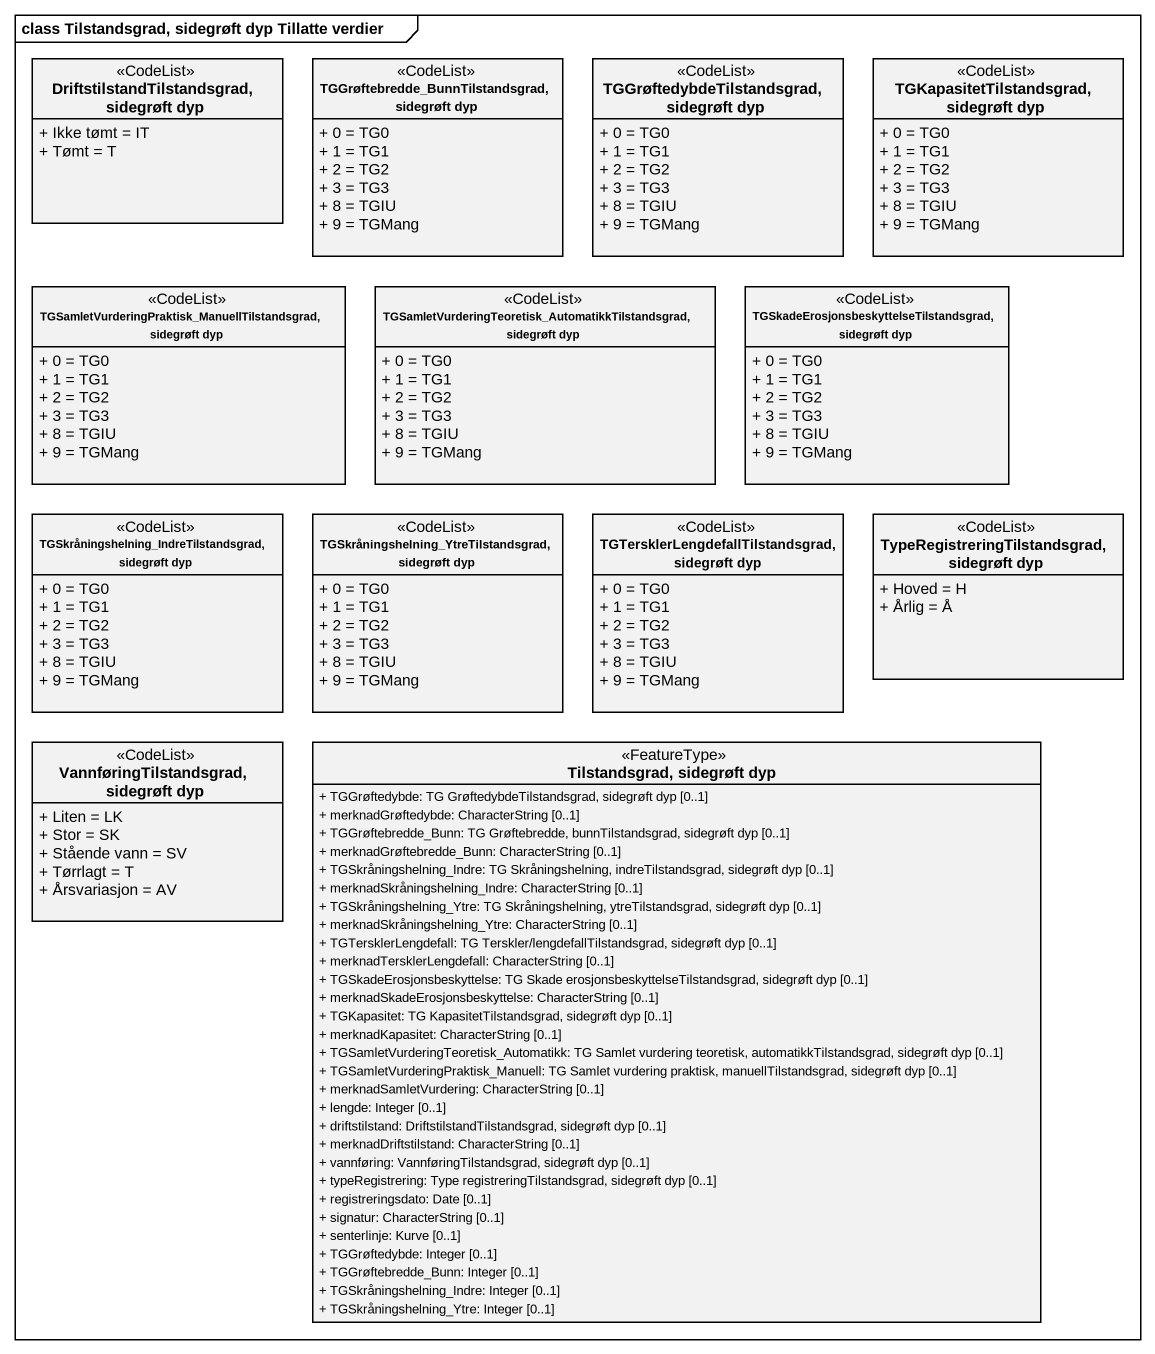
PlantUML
@startuml
mainframe class Tilstandsgrad, sidegrøft dyp Tillatte verdier
hide circle
hide empty members
skinparam classAttributeIconSize 0
class "DriftstilstandTilstandsgrad, sidegrøft dyp" as DriftstilstandTilstandsgrad <<CodeList>> {
  + Ikke tømt = IT
  + Tømt = T
}
class "TGGrøftebredde_BunnTilstandsgrad, sidegrøft dyp" as TGGrøftebredde <<CodeList>> {
  + 0 = TG0
  + 1 = TG1
  + 2 = TG2
  + 3 = TG3
  + 8 = TGIU
  + 9 = TGMang
}
class "TGGrøftedybdeTilstandsgrad, sidegrøft dyp" as TGGrøftedybdeTilstandsgrad <<CodeList>> {
  + 0 = TG0
  + 1 = TG1
  + 2 = TG2
  + 3 = TG3
  + 8 = TGIU
  + 9 = TGMang
}
class "TGKapasitetTilstandsgrad, sidegrøft dyp" as TGKapasitetTilstandsgrad <<CodeList>> {
  + 0 = TG0
  + 1 = TG1
  + 2 = TG2
  + 3 = TG3
  + 8 = TGIU
  + 9 = TGMang
}
class "TGSamletVurderingPraktisk_ManuellTilstandsgrad, sidegrøft dyp" as TGSamletVurderingPraktisk <<CodeList>> {
  + 0 = TG0
  + 1 = TG1
  + 2 = TG2
  + 3 = TG3
  + 8 = TGIU
  + 9 = TGMang
}
class "TGSamletVurderingTeoretisk_AutomatikkTilstandsgrad, sidegrøft dyp" as TGSamletVurderingTeoretisk <<CodeList>> {
  + 0 = TG0
  + 1 = TG1
  + 2 = TG2
  + 3 = TG3
  + 8 = TGIU
  + 9 = TGMang
}
class "TGSkadeErosjonsbeskyttelseTilstandsgrad, sidegrøft dyp" as TGSkadeErosjonsbeskyttelseTi <<CodeList>> {
  + 0 = TG0
  + 1 = TG1
  + 2 = TG2
  + 3 = TG3
  + 8 = TGIU
  + 9 = TGMang
}
class "TGSkråningshelning_IndreTilstandsgrad, sidegrøft dyp" as TGSkråningshelning <<CodeList>> {
  + 0 = TG0
  + 1 = TG1
  + 2 = TG2
  + 3 = TG3
  + 8 = TGIU
  + 9 = TGMang
}
class "TGSkråningshelning_YtreTilstandsgrad, sidegrøft dyp" as TGSkråningshelning_2 <<CodeList>> {
  + 0 = TG0
  + 1 = TG1
  + 2 = TG2
  + 3 = TG3
  + 8 = TGIU
  + 9 = TGMang
}
class "TGTersklerLengdefallTilstandsgrad, sidegrøft dyp" as TGTersklerLengdefallTilstand <<CodeList>> {
  + 0 = TG0
  + 1 = TG1
  + 2 = TG2
  + 3 = TG3
  + 8 = TGIU
  + 9 = TGMang
}
class "TypeRegistreringTilstandsgrad, sidegrøft dyp" as TypeRegistreringTilstandsgra <<CodeList>> {
  + Hoved = H
  + Årlig = Å
}
class "VannføringTilstandsgrad, sidegrøft dyp" as VannføringTilstandsgrad <<CodeList>> {
  + Liten = LK
  + Stor = SK
  + Stående vann = SV
  + Tørrlagt = T
  + Årsvariasjon = AV
}
class "Tilstandsgrad, sidegrøft dyp" as Tilstandsgrad_sidegrøft_dyp <<FeatureType>> {
  + TGGrøftedybde: TG GrøftedybdeTilstandsgrad, sidegrøft dyp [0..1]
  + merknadGrøftedybde: CharacterString [0..1]
  + TGGrøftebredde_Bunn: TG Grøftebredde, bunnTilstandsgrad, sidegrøft dyp [0..1]
  + merknadGrøftebredde_Bunn: CharacterString [0..1]
  + TGSkråningshelning_Indre: TG Skråningshelning, indreTilstandsgrad, sidegrøft dyp [0..1]
  + merknadSkråningshelning_Indre: CharacterString [0..1]
  + TGSkråningshelning_Ytre: TG Skråningshelning, ytreTilstandsgrad, sidegrøft dyp [0..1]
  + merknadSkråningshelning_Ytre: CharacterString [0..1]
  + TGTersklerLengdefall: TG Terskler/lengdefallTilstandsgrad, sidegrøft dyp [0..1]
  + merknadTersklerLengdefall: CharacterString [0..1]
  + TGSkadeErosjonsbeskyttelse: TG Skade erosjonsbeskyttelseTilstandsgrad, sidegrøft dyp [0..1]
  + merknadSkadeErosjonsbeskyttelse: CharacterString [0..1]
  + TGKapasitet: TG KapasitetTilstandsgrad, sidegrøft dyp [0..1]
  + merknadKapasitet: CharacterString [0..1]
  + TGSamletVurderingTeoretisk_Automatikk: TG Samlet vurdering teoretisk, automatikkTilstandsgrad, sidegrøft dyp [0..1]
  + TGSamletVurderingPraktisk_Manuell: TG Samlet vurdering praktisk, manuellTilstandsgrad, sidegrøft dyp [0..1]
  + merknadSamletVurdering: CharacterString [0..1]
  + lengde: Integer [0..1]
  + driftstilstand: DriftstilstandTilstandsgrad, sidegrøft dyp [0..1]
  + merknadDriftstilstand: CharacterString [0..1]
  + vannføring: VannføringTilstandsgrad, sidegrøft dyp [0..1]
  + typeRegistrering: Type registreringTilstandsgrad, sidegrøft dyp [0..1]
  + registreringsdato: Date [0..1]
  + signatur: CharacterString [0..1]
  + senterlinje: Kurve [0..1]
  + TGGrøftedybde: Integer [0..1]
  + TGGrøftebredde_Bunn: Integer [0..1]
  + TGSkråningshelning_Indre: Integer [0..1]
  + TGSkråningshelning_Ytre: Integer [0..1]
}
@enduml
